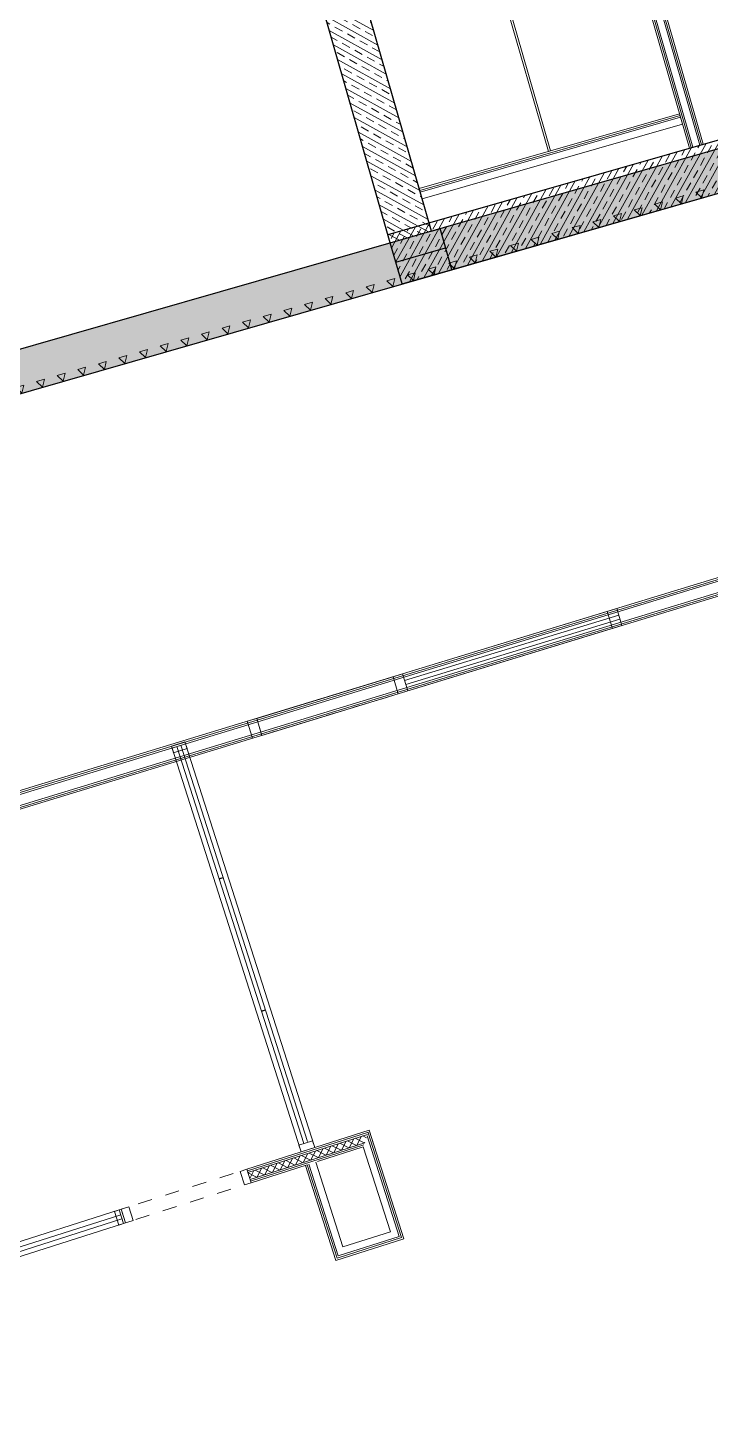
# Model space of a CAD drawing. Header units: metres. Extents: x 66528 to 66676, y 35171 to 35248.
# Drawn here: x 66561.99 to 66566.77, y 35185.78 to 35195.59 of the extents above; entities that cross this region are included whole.
import ezdxf

# ---------------------------------------------------------------- set-up
doc = ezdxf.new("R2010")
doc.units = ezdxf.units.M
doc.header["$LTSCALE"] = 0.00254
doc.linetypes.add('Ohne Titel-22', pattern=[0.78736, 0.39368, -0.39368])
for name, color, linetype, lineweight in [('AUSBAU - Darstellungen - Fassade', 7, 'Continuous', 13), ('AUSBAU - Darstellungen - Trockenbau', 7, 'Continuous', 13), ('AUSBAU - Darstellungen - WC - Trennwände', 7, 'Continuous', 13), ('AUSBAU - Objekte - Türen', 7, 'Continuous', 13), ('ROHBAU - Darstellungen - Brandwand', 7, 'Continuous', 25), ('ROHBAU - Darstellungen - Sichtbetonklassen', 7, 'Continuous', 5), ('ROHBAU - Darstellungen - Wände', 7, 'Continuous', 25)]:
    doc.layers.add(name, color=color, linetype=linetype, lineweight=lineweight)

# ---------------------------------------------------------------- blocks, each defined once
blk = doc.blocks.new('Gruppe-72-1')
at = {"layer": 'AUSBAU - Objekte - Türen'}
for p, q in [((66563.62628139587, 35188.68970214303), (66563.65485792937, 35188.69883350293)), ((66563.6271945274, 35188.68684448826), (66563.65577106165, 35188.69597584844))]:
    blk.add_line(p, q, dxfattribs=at)
for centre, radius, start, end in [((66563.6238135517, 35188.68733884821), 0.0034169267548643, 351.6812680616191, 43.76030584820165), ((66563.65823890133, 35188.69833914182), 0.0034169267537863, 171.6812681852376, 223.7603056639161)]:
    blk.add_arc(centre, radius, start, end, dxfattribs=at)
blk = doc.blocks.new('Gruppe-73-1')
at = {"layer": 'AUSBAU - Objekte - Türen'}
for p, q in [((66563.32951340165, 35189.61843986575), (66563.35808993514, 35189.62757122565)), ((66563.33042653317, 35189.61558221096), (66563.35900306742, 35189.62471357115))]:
    blk.add_line(p, q, dxfattribs=at)
for centre, radius, start, end in [((66563.32704555747, 35189.61607657094), 0.0034169267559422, 351.6812679380006, 43.76030575797012), ((66563.36147090713, 35189.62707686453), 0.0034169267537863, 171.6812681852376, 223.7603056639161)]:
    blk.add_arc(centre, radius, start, end, dxfattribs=at)
blk = doc.blocks.new('Gruppe-74-1')
at = {"layer": 'AUSBAU - Objekte - Türen', "linetype": 'Continuous'}
for p, q in [((66563.09512433843, 35190.56553497497), (66562.99986919282, 35190.53509721498)), ((66562.99986919282, 35190.53509721498), (66563.90082700006, 35187.71554486707)), ((66563.03320827526, 35190.54575036149), (66563.92351269662, 35187.75953780543)), ((66563.06178481891, 35190.55488168957), (66563.95071427684, 35187.77297208912)), ((66563.09512433843, 35190.56553497497), (66563.99608213166, 35187.74598267098))]:
    blk.add_line(p, q, dxfattribs=at)
at = {"layer": 'AUSBAU - Objekte - Türen', "flags": 128}
for points in [[(66563.01052301179, 35190.50175760681), (66563.1057781613, 35190.53219535456), (66563.09055927696, 35190.57982297098), (66562.99530413232, 35190.54938520797)], [(66563.89017408298, 35187.74888480509), (66563.98542922272, 35187.77932258343), (66564.00064812753, 35187.73169497352), (66563.90539298287, 35187.70125721047)]]:
    blk.add_lwpolyline(points, close=True, dxfattribs=at)
at = {"layer": 'AUSBAU - Objekte - Türen', "color": 7}
for name in ['Gruppe-73-1', 'Gruppe-72-1']:
    blk.add_blockref(name, (0, 0), dxfattribs=at)
blk = doc.blocks.new('SB 4')
at = {"layer": 'ROHBAU - Darstellungen - Sichtbetonklassen', "color": 251, "linetype": 'Continuous', "lineweight": 5, "flags": 128}
for points in [[(-0.1213244507059264, -0.05), (-0.15, 0), (-0.1786755492940736, -0.05)], [(-0.0286755492940736, -0.05), (0, 0), (0.0286755492940736, -0.05)]]:
    blk.add_lwpolyline(points, close=True, dxfattribs=at)
blk = doc.blocks.new('Gruppe-255-1')
at = {"layer": 'ROHBAU - Darstellungen - Sichtbetonklassen', "color": 7, "rotation": 196.1550094128664}
for p in [(66566.57185449834, 35194.35468454045), (66566.28278657008, 35194.27168247752), (66565.99371864175, 35194.18868041457), (66565.41558278522, 35194.0226762887), (66565.70465071348, 35194.10567835163), (66565.12651485694, 35193.93967422574), (66564.83744692862, 35193.85667216282), (66564.54837900038, 35193.77367009986), (66564.25931107209, 35193.69066803694), (66563.68117521553, 35193.52466391107), (66563.68117521553, 35193.52466391107), (66563.97024314379, 35193.60766597399), (66563.39210728725, 35193.44166184811), (66563.10303935896, 35193.35865978518), (66562.81397143067, 35193.27565772223), (66562.5249035024, 35193.1926556593), (66562.23583557412, 35193.10965359637), (66561.94676764582, 35193.02665153342)]:
    blk.add_blockref('SB 4', p, dxfattribs=at)
blk = doc.blocks.new('Gruppe-427-1')
at = {"layer": 'AUSBAU - Darstellungen - Fassade'}
for p, q in [((66557.10387239918, 35185.49116920583), (66557.11300375934, 35185.46259267159)), ((66557.10673005396, 35185.49208233736), (66557.11586141384, 35185.46350580387))]:
    blk.add_line(p, q, dxfattribs=at)
for centre, radius, start, end in [((66557.10436675911, 35185.49455018153), 0.0034169267559422, 261.6812679380006, 313.7603057579701), ((66557.11536705273, 35185.46012483189), 0.0034169267537863, 81.68126818523761, 133.7603056639161)]:
    blk.add_arc(centre, radius, start, end, dxfattribs=at)
blk = doc.blocks.new('Gruppe-428-1')
at = {"layer": 'AUSBAU - Darstellungen - Fassade'}
for p, q in [((66558.03261012191, 35185.78793719997), (66558.04174148207, 35185.75936066573)), ((66558.03546777669, 35185.7888503315), (66558.04459913657, 35185.76027379801))]:
    blk.add_line(p, q, dxfattribs=at)
for centre, radius, start, end in [((66558.03310448187, 35185.79131817567), 0.0034169267559422, 261.6812679380006, 313.7603057579701), ((66558.04410477547, 35185.75689282603), 0.0034169267537863, 81.68126818523761, 133.7603056639161)]:
    blk.add_arc(centre, radius, start, end, dxfattribs=at)
blk = doc.blocks.new('Gruppe-429-1')
at = {"layer": 'AUSBAU - Darstellungen - Fassade'}
for p, q in [((66561.67611679787, 35186.95218648408), (66561.68524815785, 35186.92360995061)), ((66561.67897444981, 35186.95309962454), (66561.68810580997, 35186.9245230903))]:
    blk.add_line(p, q, dxfattribs=at)
for centre, radius, start, end in [((66561.67661115642, 35186.95556746425), 0.0034169267580981, 261.6812676907636, 313.7603055775072), ((66561.68761145003, 35186.9211421146), 0.00341692674857, 81.68126791992538, 133.760305404689)]:
    blk.add_arc(centre, radius, start, end, dxfattribs=at)
blk = doc.blocks.new('Gruppe-430-1')
at = {"layer": 'AUSBAU - Darstellungen - Fassade'}
for p, q in [((66560.74737984441, 35186.65541608255), (66560.75651120438, 35186.62683954908)), ((66560.75023749632, 35186.65632922301), (66560.75936885651, 35186.62775268877))]:
    blk.add_line(p, q, dxfattribs=at)
for centre, radius, start, end in [((66560.74787420295, 35186.65879706272), 0.0034169267654703, 261.6812677088388, 313.7603055775072), ((66560.75887449653, 35186.62437171308), 0.00341692674857, 81.68126791992538, 133.760305310635)]:
    blk.add_arc(centre, radius, start, end, dxfattribs=at)
blk = doc.blocks.new('Gruppe-431-1')
at = {"layer": 'AUSBAU - Objekte - Türen', "linetype": 'Continuous'}
for p, q in [((66559.80942134597, 35186.39243438161), (66562.62897369353, 35187.29339218997)), ((66559.82007449164, 35186.35909529891), (66562.63962681683, 35187.26005311211)), ((66559.82920582067, 35186.33051875555), (66562.64875814586, 35187.23147656876)), ((66559.83985910594, 35186.29717923599), (66562.65941141572, 35187.19813703226)), ((66559.83985910594, 35186.29717923599), (66559.80942134597, 35186.39243438161)), ((66558.95212512597, 35186.11849454026), (66556.13257277796, 35185.21753673327)), ((66558.96277827246, 35186.08515545781), (66556.1765657163, 35185.19485103672)), ((66558.98256288593, 35186.02323939463), (66558.95212512597, 35186.11849454026)), ((66558.98256288593, 35186.02323939463), (66556.16301058186, 35185.12228160167)), ((66558.97190960054, 35186.05657891415), (66556.19, 35185.1676494565))]:
    blk.add_line(p, q, dxfattribs=at)
at = {"layer": 'AUSBAU - Objekte - Türen', "color": 253, "linetype": 'Ohne Titel-22', "flags": 128}
for points in [[(66563.476744335, 35187.56428713094), (66563.50718207765, 35187.46903197977), (66562.67369940419, 35187.20270209118), (66562.6432616564, 35187.29795724072)], [(66555.28480277641, 35184.94663978968), (66555.31524055987, 35184.85138465155), (66556.14872289206, 35185.11771560825), (66556.11828511371, 35185.21297074801)]]:
    blk.add_lwpolyline(points, close=True, dxfattribs=at)
at = {"layer": 'AUSBAU - Objekte - Türen', "flags": 128}
for points in [[(66563.476744335, 35187.56428713094), (66563.50718209807, 35187.46903198629), (66563.55481009859, 35187.48425099341), (66563.52437235082, 35187.57950614294)], [(66562.59563404761, 35187.28273835879), (66562.62607179537, 35187.18748320927), (66562.67369941181, 35187.20270209364), (66562.64326164874, 35187.29795723828)], [(66562.62897387764, 35187.29339152565), (66562.65941164584, 35187.19813638266), (66562.72609024709, 35187.2194428168), (66562.69565247893, 35187.31469795982)], [(66556.13257301314, 35185.21753608538), (66556.16301077105, 35185.12228093911), (66556.09633216981, 35185.10097450497), (66556.06589441188, 35185.19622965126)], [(66556.16591271598, 35185.22818965035), (66556.19635049428, 35185.13293451061), (66556.1487228844, 35185.11771560582), (66556.11828512135, 35185.21297075046)], [(66555.28480277641, 35184.94663978968), (66555.31524053946, 35184.85138464503), (66555.26761254546, 35184.83616561751), (66555.23717476711, 35184.93142075727)]]:
    blk.add_lwpolyline(points, close=True, dxfattribs=at)
at = {"layer": 'AUSBAU - Darstellungen - Fassade', "color": 7}
for name in ['Gruppe-429-1', 'Gruppe-430-1', 'Gruppe-428-1', 'Gruppe-427-1']:
    blk.add_blockref(name, (0, 0), dxfattribs=at)

msp = doc.modelspace()

# ---------------------------------------------------------------- hatches: boundary and pattern name
at = {"layer": 'AUSBAU - Darstellungen - Trockenbau', "linetype": 'Continuous', "lineweight": 5}
h = msp.add_hatch(dxfattribs=at)
h.set_pattern_fill('MF_IN WAND', color=253, angle=17.72072458507553, style=0, pattern_type=2)
h.set_pattern_definition([(62.72072458507553, (-52834.76959587839, -53438.43259024382), (0.0355513229472085, -0.018333124030107), []), (-27.27927541492448, (-52834.5814701278, -53438.52960302513), (-0.018158485015656, -0.0356408392428713), [])])
h.paths.add_polyline_path([(66563.53198179202, 35187.55569235525), (66563.54720067352, 35187.50806478292), (66564.35091595647, 35187.76488340853), (66564.37141775423, 35187.823925142)])
at = {"layer": 'ROHBAU - Darstellungen - Brandwand', "linetype": 'Continuous', "lineweight": 5}
h = msp.add_hatch(dxfattribs=at)
h.set_pattern_fill('STAHLBETON 1_5MM', angle=106.0207138854205, style=0, pattern_type=2)
h.set_pattern_definition([(151.0207138854205, (0, 0), (0.0363370043431899, 0.0656096190764967), []), (151.0207138854205, (0.0193805364522049, 0.0349932427593094), (0.0363370043431899, 0.0656096190764967), [0.06, -0.04])])
h.paths.add_polyline_path([(66564.81876436839, 35194.16344180113), (66564.53041577345, 35194.0806463436), (66563.09529767283, 35199.07867764009), (66563.30085079478, 35199.44982174641)])
at = {"layer": 'ROHBAU - Darstellungen - Wände', "linetype": 'Continuous', "lineweight": 5}
h = msp.add_hatch(dxfattribs=at)
h.set_pattern_fill('STAHLBETON 1_5MM', angle=16.02072458542565, style=0, pattern_type=2)
h.set_pattern_definition([(61.02072458542565, (0, 0), (0.0656096258624427, -0.0363369920905719), []), (61.02072458542565, (0.0349932463786301, -0.0193805299172053), (0.0656096258624427, -0.0363369920905719), [0.06, -0.04])])
h.paths.add_polyline_path([(66555.26812566782, 35191.10896711541), (66555.47367873591, 35191.48011120627), (66567.7255845782, 35194.99808521984), (66567.97385320993, 35194.75725007578)])
h = msp.add_hatch(dxfattribs=at)
h.set_pattern_fill('STAHLBETON 1_5MM', angle=16.02072458548532, style=0, pattern_type=2)
h.set_pattern_definition([(61.02072458548533, (0, 0), (0.0656096258624806, -0.0363369920905036), []), (61.02072458548533, (0.0349932463786503, -0.0193805299171689), (0.0656096258624806, -0.0363369920905036), [0.06, -0.04])])
h.paths.add_polyline_path([(66564.6142989895, 35193.79259815985), (66564.51494437586, 35194.13861645524), (66567.74272493698, 35195.06543129382), (66567.84207955062, 35194.71941299843)])

# ---------------------------------------------------------------- linework, layer by layer
at = {"layer": 'AUSBAU - Darstellungen - Trockenbau', "color": 7, "linetype": 'Continuous', "lineweight": 13}
for p, q in [((66550.46274056734, 35186.7349305921), (66626.54329096983, 35209.95981075335)), ((66550.57887596676, 35186.63968836041), (66626.55681304124, 35209.83324406049)), ((66565.78204121516, 35198.05544920613), (66566.72453247728, 35194.77307068804)), ((66565.68592501685, 35198.0278507203), (66566.62841628412, 35194.74547218425)), ((66564.73321216107, 35194.46139122402), (66566.5594201185, 35194.98576250942)), ((66564.75391102544, 35194.38930407527), (66566.58011898289, 35194.91367536067)), ((66566.58011898289, 35194.91367536067), (66566.5594201185, 35194.98576250942)), ((66566.62841628412, 35194.74547218425), (66566.72453247728, 35194.77307068804)), ((66564.75391102544, 35194.38930407527), (66564.73321216107, 35194.46139122402)), ((66563.52437235125, 35187.57950614141), (66564.38166865309, 35187.85344600873)), ((66564.38166865308, 35187.85344600872), (66564.62517075734, 35187.09140485155)), ((66564.01917894445, 35187.63263509157), (66564.34066505762, 35187.73536254181)), ((66564.34066505762, 35187.73536254181), (66564.53090107659, 35187.14001788777)), ((66563.55481011429, 35187.48425099676), (66563.52437235125, 35187.57950614141)), ((66563.55481011429, 35187.48425099676), (66563.94773758597, 35187.60980676929)), ((66564.14889503412, 35186.93921603639), (66563.93583069288, 35187.60600204891)), ((66564.19750807034, 35187.03348571716), (66564.00727205137, 35187.62883037118)), ((66564.62517075734, 35187.09140485156), (66564.14889503412, 35186.93921603639)), ((66564.53090107659, 35187.14001788777), (66564.19750807034, 35187.03348571715))]:
    msp.add_line(p, q, dxfattribs=at)
at = {"layer": 'AUSBAU - Darstellungen - Trockenbau', "color": 7, "linetype": 'Continuous', "lineweight": 5}
for p, q in [((66550.47435410728, 35186.72540636893), (66626.54464317697, 35209.94715408406)), ((66550.47435410728, 35186.72540636893), (66626.54464317697, 35209.94715408406)), ((66550.48596764723, 35186.71588214576), (66626.5459953841, 35209.93449741478)), ((66550.48596764723, 35186.71588214576), (66626.5459953841, 35209.93449741478)), ((66550.55564888688, 35186.65873680675), (66626.55410862697, 35209.85855739906)), ((66550.55564888688, 35186.65873680675), (66626.55410862697, 35209.85855739906)), ((66550.56726242682, 35186.64921258358), (66626.5554608341, 35209.84590072979)), ((66550.56726242682, 35186.64921258358), (66626.5554608341, 35209.84590072979)), ((66565.70995406642, 35198.03475034177), (66566.65244533241, 35194.75237181019)), ((66565.70995406642, 35198.03475034177), (66566.65244533241, 35194.75237181019)), ((66565.75801216559, 35198.04854958469), (66566.70050342899, 35194.76617106209)), ((66565.75801216559, 35198.04854958469), (66566.70050342899, 35194.76617106209)), ((66565.77002669037, 35198.05199939542), (66566.71251795313, 35194.76962087507)), ((66565.77002669037, 35198.05199939542), (66566.71251795313, 35194.76962087507)), ((66565.69793954164, 35198.03130053103), (66566.64043080827, 35194.74892199722)), ((66565.69793954164, 35198.03130053103), (66566.64043080827, 35194.74892199722)), ((66564.7366619718, 35194.44937669922), (66566.56286992923, 35194.97374798462)), ((66564.7366619718, 35194.44937669922), (66566.56286992923, 35194.97374798462)), ((66564.74011178254, 35194.43736217442), (66566.56631973997, 35194.96173345982)), ((66564.74011178254, 35194.43736217442), (66566.56631973997, 35194.96173345982)), ((66563.52817707164, 35187.56759924833), (66564.37654320363, 35187.83868557536)), ((66563.52817707164, 35187.56759924833), (66564.37654320363, 35187.83868557536)), ((66563.53198179202, 35187.55569235525), (66564.37141775423, 35187.823925142)), ((66563.53198179202, 35187.55569235525), (66564.37141775423, 35187.823925142)), ((66563.54720067352, 35187.50806478292), (66564.35091595647, 35187.76488340853)), ((66563.54720067352, 35187.50806478292), (66564.35091595647, 35187.76488340853)), ((66563.55100539392, 35187.49615788984), (66564.34579050705, 35187.75012297517)), ((66563.55100539392, 35187.49615788984), (66564.34579050705, 35187.75012297517)), ((66564.36800078793, 35187.81408485309), (66564.59374753042, 35187.10760919695)), ((66564.36800078793, 35187.81408485309), (66564.59374753042, 35187.10760919695)), ((66564.3748347205, 35187.83376543091), (66564.60945914389, 35187.09950702425)), ((66564.3748347205, 35187.83376543091), (66564.60945914389, 35187.09950702425)), ((66564.15699720684, 35186.95492764985), (66563.94773758597, 35187.60980676929)), ((66564.15699720684, 35186.95492764985), (66563.94773758597, 35187.60980676929)), ((66564.16509937952, 35186.97063926331), (66563.95964447902, 35187.61361148967)), ((66564.16509937952, 35186.97063926331), (66563.95964447902, 35187.61361148967)), ((66564.60945914389, 35187.09950702426), (66564.15699720684, 35186.95492764987)), ((66564.60945914389, 35187.09950702426), (66564.15699720684, 35186.95492764987)), ((66564.59374753042, 35187.10760919697), (66564.16509937952, 35186.97063926331)), ((66564.59374753042, 35187.10760919697), (66564.16509937952, 35186.97063926331))]:
    msp.add_line(p, q, dxfattribs=at)
at = {"layer": 'AUSBAU - Darstellungen - WC - Trennwände'}
for p, q in [((66565.22513013738, 35196.16324995507), (66565.63910742494, 35194.72150698026)), ((66565.23954756712, 35196.16738972794), (66565.6535248547, 35194.72564675314)), ((66565.63910742494, 35194.72150698026), (66565.6535248547, 35194.72564675314))]:
    msp.add_line(p, q, dxfattribs=at)
at = {"layer": 'AUSBAU - Objekte - Türen', "linetype": 'Continuous'}
for p, q in [((66566.13276515788, 35191.46875261148), (66564.63077712097, 35191.01024470427)), ((66566.14152415031, 35191.44005975434), (66564.63953611343, 35190.98155184713))]:
    msp.add_line(p, q, dxfattribs=at)
at = {"layer": 'AUSBAU - Objekte - Türen'}
for p, q in [((66564.38166865309, 35187.8534460087), (66564.41210641612, 35187.75819086406)), ((66563.52437235128, 35187.57950614137), (66563.55481011432, 35187.48425099671))]:
    msp.add_line(p, q, dxfattribs=at)
at = {"layer": 'AUSBAU - Objekte - Türen', "linetype": 'Continuous', "lineweight": 5, "flags": 128}
msp.add_lwpolyline([(66566.11891889652, 35191.51412850557), (66564.61688736452, 35191.05575196422), (66564.65336462768, 35190.93626141991), (66566.15537386594, 35191.39468561386)], close=True, dxfattribs=at)
at = {"layer": 'AUSBAU - Objekte - Türen', "flags": 128}
for points in [[(66566.05141376182, 35191.49349738663), (66566.08857348263, 35191.37376412276), (66566.15537386594, 35191.39468561386), (66566.11903916688, 35191.51371158446)], [(66564.61688736452, 35191.05575196422), (66564.65336960563, 35190.93626590082), (66564.58642208672, 35190.915820125), (66564.54993393527, 35191.03531400472)], [(66563.59350565054, 35190.74335819661), (66563.63001631798, 35190.62377902332), (66563.56306879995, 35190.60333324451), (66563.52655544464, 35190.72292122107)]]:
    msp.add_lwpolyline(points, close=True, dxfattribs=at)
at = {"layer": 'AUSBAU - Objekte - Türen', "color": 255, "linetype": 'Continuous', "flags": 128}
msp.add_lwpolyline([(66563.59350565054, 35190.74335819661), (66563.63001714581, 35190.62377631146), (66564.58641027912, 35190.91585880453), (66564.54993393527, 35191.03531400472)], close=True, dxfattribs=at)
at = {"layer": 'AUSBAU - Objekte - Türen', "color": 253, "linetype": 'Ohne Titel-22', "flags": 128}
msp.add_lwpolyline([(66563.59350565054, 35190.74335819661), (66563.63001714581, 35190.62377631146), (66564.58641027912, 35190.91585880453), (66564.54993393527, 35191.03531400472)], close=True, dxfattribs=at)
at = {"layer": 'ROHBAU - Darstellungen - Brandwand', "linetype": 'Continuous'}
for p, q in [((66564.81876436839, 35194.16344180113), (66563.30085079478, 35199.44982174641)), ((66564.53041577345, 35194.0806463436), (66563.09529767283, 35199.07867764009))]:
    msp.add_line(p, q, dxfattribs=at)
at = {"layer": 'ROHBAU - Darstellungen - Wände', "color": 7, "linetype": 'Continuous', "lineweight": 25}
for p, q in [((66555.47367873591, 35191.48011120627), (66567.7255845782, 35194.99808521984)), ((66564.51494437586, 35194.13861645524), (66567.74272493698, 35195.06543129382)), ((66555.26812566782, 35191.10896711541), (66567.97385320993, 35194.75725007578)), ((66564.6142989895, 35193.79259815985), (66567.84207955062, 35194.71941299843))]:
    msp.add_line(p, q, dxfattribs=at)
at = {"layer": 'ROHBAU - Darstellungen - Wände', "color": 1, "linetype": 'Continuous'}
for p, q in [((66564.81876436839, 35194.16344180113), (66564.8800377754, 35194.18102840053)), ((66564.96278312618, 35193.89266011998), (66564.88004027813, 35194.18102561901)), ((66564.6132143931, 35193.79228673602), (66564.53041577345, 35194.0806463436)), ((66564.57014156581, 35193.94638343378), (66564.91861930475, 35194.04644424437))]:
    msp.add_line(p, q, dxfattribs=at)

# ---------------------------------------------------------------- block references
at = {"layer": 'AUSBAU - Objekte - Türen', "color": 7}
for name in ['Gruppe-74-1', 'Gruppe-431-1']:
    msp.add_blockref(name, (0, 0), dxfattribs=at)
at = {"layer": 'ROHBAU - Darstellungen - Wände', "color": 7}
msp.add_blockref('Gruppe-255-1', (0, 0), dxfattribs=at)

doc.saveas('drawing.dxf')
